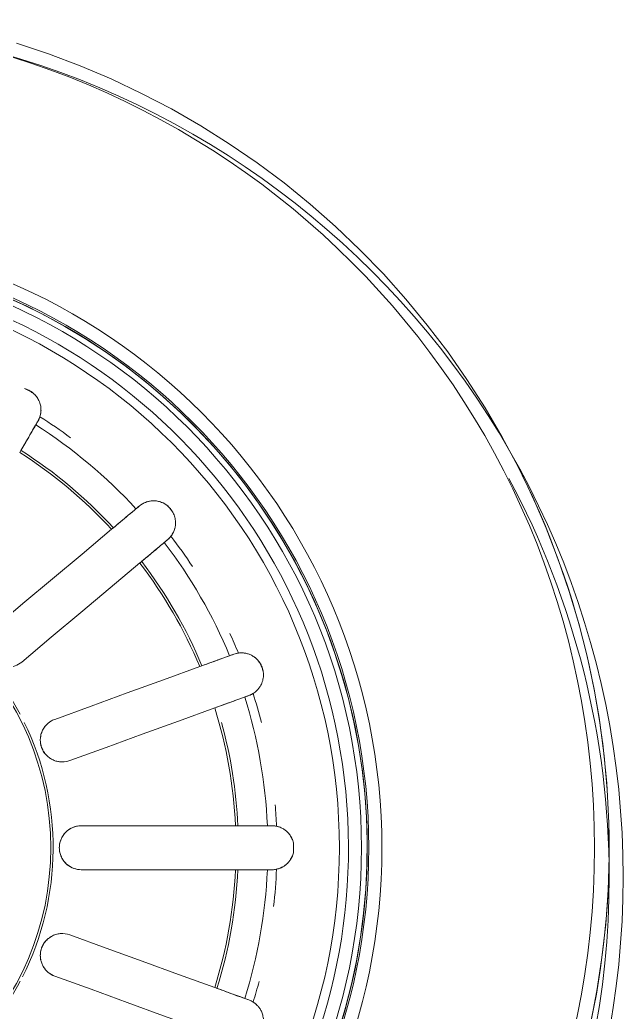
# Model space of a CAD drawing. Header units: millimetres. Extents: x -11245 to 24889, y -43080 to -3800.
# Drawn here: x -6750.3 to -6709.2, y -15458.9 to -15391.2 of the extents above; entities that cross this region are included whole.
import ezdxf

# ---------------------------------------------------------------- set-up
doc = ezdxf.new("R2010")
doc.units = ezdxf.units.MM
doc.layers.add('G-IMPT', color=8, linetype='Continuous', lineweight=9)

msp = doc.modelspace()

# ---------------------------------------------------------------- linework, layer by layer
at = {"layer": 'G-IMPT'}
for p, q in [((-6746.12, -15446.151), (-6743.49, -15446.151)), ((-6746.12, -15449.151), (-6743.49, -15449.151))]:
    msp.add_line(p, q, dxfattribs=at)
at = {"layer": 'G-IMPT', "flags": 128}
for points in [[(-6711.393, -15459.682), (-6710.957, -15457.424), (-6710.611, -15455.15), (-6710.357, -15452.864), (-6710.194, -15450.57), (-6710.123, -15448.272), (-6710.145, -15445.972), (-6710.258, -15443.675), (-6710.463, -15441.384), (-6710.759, -15439.103), (-6711.146, -15436.836), (-6711.624, -15434.587), (-6712.191, -15432.358), (-6712.847, -15430.154), (-6713.59, -15427.977), (-6714.42, -15425.832), (-6715.335, -15423.722), (-6716.334, -15421.651), (-6717.415, -15419.621), (-6718.576, -15417.635), (-6719.816, -15415.698), (-6721.132, -15413.812), (-6722.522, -15411.98), (-6723.984, -15410.205), (-6725.517, -15408.49), (-6727.116, -15406.838), (-6728.781, -15405.251), (-6730.508, -15403.731), (-6732.294, -15402.282), (-6734.136, -15400.906), (-6736.032, -15399.604), (-6737.979, -15398.38), (-6739.973, -15397.234), (-6742.011, -15396.168), (-6744.09, -15395.186), (-6746.207, -15394.287), (-6748.358, -15393.473), (-6750.54, -15392.746)], [(-6751.654, -15409.887), (-6750.157, -15410.556), (-6748.687, -15411.284), (-6747.248, -15412.07), (-6745.841, -15412.913), (-6744.47, -15413.812), (-6743.135, -15414.765), (-6741.84, -15415.77), (-6740.585, -15416.827), (-6739.374, -15417.932), (-6738.208, -15419.086), (-6737.09, -15420.285), (-6736.02, -15421.528), (-6735, -15422.812), (-6734.033, -15424.136), (-6733.12, -15425.498), (-6732.261, -15426.896), (-6731.46, -15428.326), (-6730.716, -15429.788), (-6730.031, -15431.278), (-6729.406, -15432.794), (-6728.843, -15434.334), (-6728.341, -15435.895), (-6727.903, -15437.476), (-6727.528, -15439.072), (-6727.217, -15440.682), (-6726.97, -15442.303), (-6726.789, -15443.933), (-6726.673, -15445.569), (-6726.622, -15447.208), (-6726.638, -15448.848), (-6726.718, -15450.486), (-6726.864, -15452.119), (-6727.076, -15453.745), (-6727.352, -15455.362), (-6727.692, -15456.966), (-6728.097, -15458.555), (-6728.564, -15460.127)], [(-6749.071, -15418.523), (-6749.148, -15418.657), (-6749.226, -15418.791)], [(-6742.393, -15424.524), (-6742.274, -15424.425), (-6742.156, -15424.326)], [(-6752.114, -15432.682), (-6750.1, -15430.991), (-6748.085, -15429.301), (-6746.071, -15427.61), (-6744.056, -15425.92)], [(-6740.227, -15426.624), (-6740.346, -15426.723), (-6740.464, -15426.823)], [(-6742.128, -15428.218), (-6744.142, -15429.909), (-6746.157, -15431.599), (-6748.171, -15433.289), (-6750.186, -15434.98)], [(-6736.004, -15434.547), (-6735.859, -15434.494), (-6735.714, -15434.442)], [(-6747.93, -15438.888), (-6745.458, -15437.988), (-6742.987, -15437.089), (-6740.516, -15436.189), (-6738.045, -15435.29)], [(-6734.978, -15437.366), (-6734.833, -15437.314), (-6734.688, -15437.261)], [(-6746.904, -15441.707), (-6744.432, -15440.807), (-6741.961, -15439.908), (-6739.49, -15439.008), (-6737.019, -15438.109)], [(-6735.601, -15446.151), (-6738.231, -15446.151), (-6740.86, -15446.151), (-6743.49, -15446.151), (-6746.12, -15446.151)], [(-6733.12, -15446.151), (-6733.275, -15446.151), (-6733.429, -15446.151)], [(-6735.601, -15449.151), (-6738.231, -15449.151), (-6740.86, -15449.151), (-6743.49, -15449.151), (-6746.12, -15449.151)], [(-6733.12, -15449.151), (-6733.275, -15449.151), (-6733.429, -15449.151)], [(-6746.904, -15453.595), (-6744.432, -15454.494), (-6741.961, -15455.394), (-6739.49, -15456.293), (-6737.019, -15457.192)], [(-6738.045, -15460.012), (-6740.516, -15459.112), (-6742.987, -15458.213), (-6745.458, -15457.313), (-6747.93, -15456.414)], [(-6734.978, -15457.935), (-6734.833, -15457.988), (-6734.688, -15458.041)]]:
    msp.add_lwpolyline(points, dxfattribs=at)
at = {"layer": 'G-IMPT'}
for centre, radius, start, end in [((-6767.62, -15449.651), 58.454, 360, 180), ((-6767.62, -15447.651), 56.5, 270, 90), ((-6767.62, -15447.651), 42, 270, 90), ((-6767.62, -15447.651), 41, 0, 180), ((-6767.62, -15447.651), 41.108, 270, 90), ((-6767.62, -15447.651), 41, 0, 90), ((-6767.62, -15447.651), 40.608, 270, 90), ((-6767.62, -15447.651), 40.608, 270, 90), ((-6767.62, -15447.651), 39.72, 283.77884, 90), ((-6767.62, -15447.651), 39.099, 270, 90), ((-6767.62, -15447.651), 34.845, 53.4062, 57.58742), ((-6767.62, -15447.651), 34.223, 42.51205, 57.48795), ((-6767.62, -15447.651), 32.216, 42.66873, 57.33127), ((-6767.62, -15447.651), 32.054, 42.68216, 57.31784), ((-6767.62, -15447.651), 57.5, 270, 26.25141), ((-6767.62, -15449.651), 57.5, 0, 28.244), ((-6767.62, -15447.651), 34.845, 33.4062, 37.58742), ((-6767.62, -15447.651), 34.223, 22.51205, 37.48795), ((-6767.62, -15447.651), 19.418, 270, 90), ((-6767.62, -15447.651), 32.054, 22.68216, 37.31784), ((-6767.62, -15447.651), 32.216, 22.66873, 37.33127), ((-6767.62, -15447.651), 34.845, 22.41258, 24.81891), ((-6767.62, -15447.651), 19.579, 27.74898, 44.91681), ((-6767.62, -15447.651), 34.223, 2.51205, 17.48795), ((-6767.62, -15447.651), 34.845, 14.21459, 17.58742), ((-6767.62, -15447.651), 32.054, 2.68216, 17.31784), ((-6767.62, -15447.651), 19.579, 333.24426, 25.92177), ((-6767.62, -15447.651), 32.216, 2.66873, 15.40148), ((-6767.62, -15447.651), 34.845, 2.41258, 4.81891), ((-6767.62, -15447.651), 41, 180, 0), ((-6767.62, -15447.651), 41, 270, 0), ((-6767.62, -15449.651), 58.454, 180, 360), ((-6767.62, -15449.651), 57.5, 180, 0), ((-6767.62, -15447.651), 32.054, 342.68216, 357.31784), ((-6767.62, -15447.651), 32.216, 342.66873, 357.33127), ((-6767.62, -15447.651), 34.223, 342.51205, 357.48795), ((-6767.62, -15447.651), 34.845, 353.4062, 357.58742), ((-6767.62, -15447.651), 19.579, 315.08319, 332.25102), ((-6767.62, -15447.651), 34.845, 342.41258, 344.81891)]:
    msp.add_arc(centre, radius, start, end, dxfattribs=at)
for points, knots in [([(-6749.996, -15416.32), (-6749.939, -15416.338), (-6749.819, -15416.386), (-6749.626, -15416.487), (-6749.443, -15416.604), (-6749.291, -15416.724), (-6749.178, -15416.849), (-6749.087, -15416.989), (-6749.022, -15417.118), (-6748.962, -15417.253), (-6748.916, -15417.377), (-6748.889, -15417.509), (-6748.876, -15417.626), (-6748.869, -15417.74), (-6748.869, -15417.85), (-6748.883, -15417.992), (-6748.93, -15418.228), (-6749.004, -15418.41), (-6749.071, -15418.523)], [0.4444444, 0.4444444, 0.4444444, 0.4444444, 0.4722222, 0.5, 0.5277778, 0.5555556, 0.5833333, 0.6111111, 0.6388889, 0.6597222, 0.6944444, 0.7222222, 0.75, 0.7777778, 0.8055556, 0.8333333, 0.8888889, 1, 1, 1, 1]), ([(-6748.889, -15417.534), (-6748.884, -15417.567), (-6748.876, -15417.632), (-6748.87, -15417.724), (-6748.87, -15417.815), (-6748.877, -15417.933), (-6748.898, -15418.077), (-6748.926, -15418.183), (-6748.943, -15418.234)], [0.7777778, 0.7777778, 0.7777778, 0.7777778, 0.8055556, 0.8333333, 0.8611111, 0.8888889, 0.9444444, 1, 1, 1, 1]), ([(-6750.311, -15420.671), (-6750.126, -15420.349), (-6749.686, -15419.589), (-6749.358, -15419.02), (-6749.226, -15418.791)], [0, 0, 0, 0, 0.4, 1, 1, 1, 1]), ([(-6742.393, -15424.524), (-6742.528, -15424.638), (-6742.972, -15425.011), (-6743.629, -15425.561), (-6744.056, -15425.92)], [0, 0, 0, 0, 0.4, 1, 1, 1, 1]), ([(-6742.156, -15424.326), (-6742.056, -15424.24), (-6741.889, -15424.136), (-6741.665, -15424.048), (-6741.528, -15424.01), (-6741.42, -15423.991), (-6741.306, -15423.978), (-6741.188, -15423.97), (-6741.064, -15423.974), (-6740.934, -15423.995), (-6740.792, -15424.03), (-6740.641, -15424.075), (-6740.487, -15424.141), (-6740.344, -15424.231), (-6740.2, -15424.36), (-6740.052, -15424.52), (-6739.92, -15424.694), (-6739.818, -15424.858), (-6739.755, -15425.014), (-6739.717, -15425.176), (-6739.701, -15425.32), (-6739.691, -15425.467), (-6739.69, -15425.6), (-6739.71, -15425.733), (-6739.737, -15425.847), (-6739.77, -15425.957), (-6739.807, -15426.06), (-6739.869, -15426.189), (-6739.994, -15426.394), (-6740.126, -15426.54), (-6740.227, -15426.624)], [0, 0, 0, 0, 0.111111, 0.166667, 0.194444, 0.222222, 0.25, 0.277778, 0.305556, 0.333333, 0.361111, 0.388889, 0.416667, 0.444444, 0.472222, 0.5, 0.527778, 0.555556, 0.583333, 0.611111, 0.638889, 0.659722, 0.694444, 0.722222, 0.75, 0.777778, 0.805556, 0.833333, 0.888889, 1, 1, 1, 1]), ([(-6739.718, -15425.756), (-6739.724, -15425.789), (-6739.739, -15425.853), (-6739.765, -15425.942), (-6739.796, -15426.027), (-6739.843, -15426.136), (-6739.912, -15426.264), (-6739.975, -15426.354), (-6740.008, -15426.396)], [0.7777778, 0.7777778, 0.7777778, 0.7777778, 0.8055556, 0.8333333, 0.8611111, 0.8888889, 0.9444444, 1, 1, 1, 1]), ([(-6742.128, -15428.218), (-6741.843, -15427.979), (-6741.17, -15427.415), (-6740.667, -15426.993), (-6740.464, -15426.823)], [0, 0, 0, 0, 0.4, 1, 1, 1, 1]), ([(-6750.186, -15434.98), (-6750.323, -15435.095), (-6750.618, -15435.264), (-6751.053, -15435.346), (-6751.402, -15435.316), (-6751.657, -15435.252), (-6751.897, -15435.139), (-6752.09, -15435.007), (-6752.233, -15434.872), (-6752.343, -15434.743), (-6752.438, -15434.607), (-6752.513, -15434.463), (-6752.575, -15434.306), (-6752.62, -15434.145), (-6752.645, -15433.987), (-6752.652, -15433.82), (-6752.642, -15433.655), (-6752.607, -15433.444), (-6752.477, -15433.077), (-6752.286, -15432.826), (-6752.114, -15432.682)], [0, 0, 0, 0, 0.111111, 0.222222, 0.277778, 0.333333, 0.388889, 0.444444, 0.479167, 0.513889, 0.548611, 0.583333, 0.618056, 0.652778, 0.6875, 0.722222, 0.756944, 0.791667, 0.861111, 1, 1, 1, 1]), ([(-6750.186, -15434.98), (-6750.318, -15435.09), (-6750.545, -15435.222), (-6750.879, -15435.314), (-6751.139, -15435.338), (-6751.401, -15435.317), (-6751.742, -15435.229), (-6752.131, -15435.007), (-6752.478, -15434.594), (-6752.645, -15434.128), (-6752.656, -15433.82), (-6752.643, -15433.69)], [0, 0, 0, 0, 0.1111111, 0.1666667, 0.2222222, 0.2777778, 0.3333333, 0.4444444, 0.5555556, 0.6666667, 0.75, 0.75, 0.75, 0.75]), ([(-6736.004, -15434.547), (-6736.17, -15434.608), (-6736.715, -15434.806), (-6737.52, -15435.099), (-6738.045, -15435.29)], [0, 0, 0, 0, 0.4, 1, 1, 1, 1]), ([(-6735.714, -15434.442), (-6735.591, -15434.396), (-6735.398, -15434.354), (-6735.158, -15434.348), (-6735.016, -15434.36), (-6734.907, -15434.379), (-6734.796, -15434.405), (-6734.683, -15434.439), (-6734.567, -15434.484), (-6734.453, -15434.549), (-6734.331, -15434.63), (-6734.204, -15434.724), (-6734.082, -15434.839), (-6733.978, -15434.972), (-6733.888, -15435.143), (-6733.804, -15435.344), (-6733.739, -15435.552), (-6733.699, -15435.741), (-6733.693, -15435.91), (-6733.713, -15436.075), (-6733.747, -15436.216), (-6733.788, -15436.357), (-6733.832, -15436.482), (-6733.896, -15436.6), (-6733.962, -15436.699), (-6734.03, -15436.79), (-6734.1, -15436.875), (-6734.202, -15436.975), (-6734.39, -15437.125), (-6734.564, -15437.217), (-6734.688, -15437.261)], [0, 0, 0, 0, 0.111111, 0.166667, 0.194444, 0.222222, 0.25, 0.277778, 0.305556, 0.333333, 0.361111, 0.388889, 0.416667, 0.444444, 0.472222, 0.5, 0.527778, 0.555556, 0.583333, 0.611111, 0.638889, 0.659722, 0.694444, 0.722222, 0.75, 0.777778, 0.805556, 0.833333, 0.888889, 1, 1, 1, 1]), ([(-6733.913, -15436.62), (-6733.93, -15436.648), (-6733.965, -15436.703), (-6734.02, -15436.778), (-6734.078, -15436.847), (-6734.16, -15436.934), (-6734.268, -15437.03), (-6734.358, -15437.093), (-6734.404, -15437.122)], [0.7777778, 0.7777778, 0.7777778, 0.7777778, 0.8055556, 0.8333333, 0.8611111, 0.8888889, 0.9444444, 1, 1, 1, 1]), ([(-6737.019, -15438.109), (-6736.67, -15437.982), (-6735.844, -15437.682), (-6735.228, -15437.457), (-6734.978, -15437.366)], [0, 0, 0, 0, 0.4, 1, 1, 1, 1]), ([(-6747.41, -15441.797), (-6747.497, -15441.798), (-6747.669, -15441.783), (-6747.922, -15441.718), (-6748.161, -15441.608), (-6748.451, -15441.409), (-6748.741, -15441.067), (-6748.926, -15440.56), (-6748.923, -15440.066), (-6748.807, -15439.709), (-6748.68, -15439.481), (-6748.563, -15439.324), (-6748.428, -15439.184), (-6748.224, -15439.022), (-6748.051, -15438.932), (-6747.93, -15438.888)], [0.1111111, 0.1111111, 0.1111111, 0.1111111, 0.1666667, 0.2222222, 0.2777778, 0.3333333, 0.4444444, 0.5555556, 0.6666667, 0.75, 0.7916667, 0.8333333, 0.875, 0.9166667, 1, 1, 1, 1]), ([(-6746.904, -15441.707), (-6747.072, -15441.768), (-6747.406, -15441.826), (-6747.844, -15441.755), (-6748.161, -15441.607), (-6748.379, -15441.459), (-6748.566, -15441.271), (-6748.702, -15441.081), (-6748.79, -15440.905), (-6748.85, -15440.747), (-6748.892, -15440.586), (-6748.914, -15440.425), (-6748.918, -15440.257), (-6748.905, -15440.09), (-6748.875, -15439.932), (-6748.825, -15439.774), (-6748.758, -15439.621), (-6748.654, -15439.436), (-6748.406, -15439.135), (-6748.14, -15438.965), (-6747.93, -15438.888)], [0, 0, 0, 0, 0.111111, 0.222222, 0.277778, 0.333333, 0.388889, 0.444444, 0.479167, 0.513889, 0.548611, 0.583333, 0.618056, 0.652778, 0.6875, 0.722222, 0.756944, 0.791667, 0.861111, 1, 1, 1, 1]), ([(-6746.12, -15446.151), (-6746.344, -15446.151), (-6746.652, -15446.221), (-6746.988, -15446.418), (-6747.15, -15446.557), (-6747.264, -15446.677), (-6747.365, -15446.809), (-6747.448, -15446.947), (-6747.517, -15447.099), (-6747.571, -15447.259), (-6747.605, -15447.417), (-6747.621, -15447.583), (-6747.619, -15447.752), (-6747.596, -15447.947), (-6747.533, -15448.172), (-6747.421, -15448.414), (-6747.267, -15448.627), (-6747.02, -15448.874), (-6746.633, -15449.091), (-6746.299, -15449.151), (-6746.12, -15449.151)], [-1, -1, -1, -1, -0.861111, -0.791667, -0.756944, -0.722222, -0.6875, -0.652778, -0.618056, -0.583333, -0.548611, -0.513889, -0.479167, -0.444444, -0.388889, -0.333333, -0.277778, -0.222222, -0.111111, 0, 0, 0, 0]), ([(-6746.12, -15449.151), (-6746.344, -15449.151), (-6746.652, -15449.081), (-6746.988, -15448.883), (-6747.15, -15448.745), (-6747.264, -15448.624), (-6747.365, -15448.492), (-6747.448, -15448.354), (-6747.517, -15448.203), (-6747.571, -15448.043), (-6747.605, -15447.884), (-6747.621, -15447.719), (-6747.619, -15447.549), (-6747.596, -15447.354), (-6747.533, -15447.129), (-6747.421, -15446.888), (-6747.267, -15446.675), (-6747.02, -15446.427), (-6746.633, -15446.211), (-6746.299, -15446.151), (-6746.12, -15446.151)], [-1, -1, -1, -1, -0.861111, -0.791667, -0.756944, -0.722222, -0.6875, -0.652778, -0.618056, -0.583333, -0.548611, -0.513889, -0.479167, -0.444444, -0.388889, -0.333333, -0.277778, -0.222222, -0.111111, 0, 0, 0, 0]), ([(-6733.429, -15446.151), (-6733.606, -15446.151), (-6734.186, -15446.151), (-6735.043, -15446.151), (-6735.601, -15446.151)], [0, 0, 0, 0, 0.4, 1, 1, 1, 1]), ([(-6733.12, -15446.151), (-6732.989, -15446.149), (-6732.794, -15446.176), (-6732.566, -15446.253), (-6732.436, -15446.312), (-6732.341, -15446.368), (-6732.246, -15446.431), (-6732.15, -15446.501), (-6732.057, -15446.583), (-6731.972, -15446.683), (-6731.886, -15446.801), (-6731.798, -15446.933), (-6731.723, -15447.082), (-6731.671, -15447.243), (-6731.644, -15447.434), (-6731.634, -15447.652), (-6731.644, -15447.87), (-6731.672, -15448.061), (-6731.724, -15448.221), (-6731.799, -15448.37), (-6731.878, -15448.491), (-6731.966, -15448.61), (-6732.05, -15448.712), (-6732.151, -15448.801), (-6732.246, -15448.871), (-6732.341, -15448.934), (-6732.436, -15448.989), (-6732.566, -15449.048), (-6732.794, -15449.125), (-6732.989, -15449.152), (-6733.12, -15449.151)], [0, 0, 0, 0, 0.111111, 0.166667, 0.194444, 0.222222, 0.25, 0.277778, 0.305556, 0.333333, 0.361111, 0.388889, 0.416667, 0.444444, 0.472222, 0.5, 0.527778, 0.555556, 0.583333, 0.611111, 0.638889, 0.659722, 0.694444, 0.722222, 0.75, 0.777778, 0.805556, 0.833333, 0.888889, 1, 1, 1, 1]), ([(-6732.173, -15448.814), (-6732.198, -15448.835), (-6732.25, -15448.874), (-6732.328, -15448.926), (-6732.406, -15448.971), (-6732.512, -15449.024), (-6732.647, -15449.078), (-6732.754, -15449.106), (-6732.806, -15449.118)], [0.7777778, 0.7777778, 0.7777778, 0.7777778, 0.8055556, 0.8333333, 0.8611111, 0.8888889, 0.9444444, 1, 1, 1, 1]), ([(-6733.429, -15449.151), (-6733.695, -15449.151), (-6734.351, -15449.151), (-6735.229, -15449.151), (-6735.601, -15449.151)], [-1, -1, -1, -1, -0.4, 0, 0, 0, 0]), ([(-6747.93, -15456.414), (-6748.091, -15456.355), (-6748.319, -15456.224), (-6748.566, -15455.98), (-6748.717, -15455.767), (-6748.83, -15455.53), (-6748.923, -15455.191), (-6748.926, -15454.742), (-6748.741, -15454.235), (-6748.422, -15453.859), (-6748.104, -15453.66), (-6747.86, -15453.567), (-6747.669, -15453.521), (-6747.54, -15453.508), (-6747.475, -15453.505)], [0, 0, 0, 0, 0.1111111, 0.1666667, 0.2222222, 0.2777778, 0.3333333, 0.4444444, 0.5555556, 0.6666667, 0.75, 0.7916667, 0.8333333, 0.875, 0.875, 0.875, 0.875]), ([(-6747.93, -15456.414), (-6748.098, -15456.352), (-6748.392, -15456.182), (-6748.681, -15455.846), (-6748.829, -15455.529), (-6748.9, -15455.276), (-6748.923, -15455.011), (-6748.905, -15454.778), (-6748.86, -15454.587), (-6748.804, -15454.427), (-6748.732, -15454.277), (-6748.646, -15454.14), (-6748.541, -15454.008), (-6748.424, -15453.889), (-6748.299, -15453.788), (-6748.159, -15453.698), (-6748.01, -15453.624), (-6747.81, -15453.549), (-6747.428, -15453.478), (-6747.114, -15453.518), (-6746.904, -15453.595)], [0, 0, 0, 0, 0.111111, 0.222222, 0.277778, 0.333333, 0.388889, 0.444444, 0.479167, 0.513889, 0.548611, 0.583333, 0.618056, 0.652778, 0.6875, 0.722222, 0.756944, 0.791667, 0.861111, 1, 1, 1, 1]), ([(-6737.019, -15457.192), (-6736.494, -15457.383), (-6735.689, -15457.676), (-6735.144, -15457.875), (-6734.978, -15457.935)], [-1, -1, -1, -1, -0.4, 0, 0, 0, 0]), ([(-6734.688, -15458.041), (-6734.564, -15458.084), (-6734.39, -15458.177), (-6734.202, -15458.327), (-6734.1, -15458.427), (-6734.03, -15458.511), (-6733.962, -15458.603), (-6733.896, -15458.701), (-6733.837, -15458.81), (-6733.791, -15458.934), (-6733.75, -15459.074), (-6733.713, -15459.228), (-6733.693, -15459.394), (-6733.699, -15459.563), (-6733.74, -15459.752), (-6733.805, -15459.96), (-6733.889, -15460.161), (-6733.98, -15460.331), (-6734.084, -15460.464), (-6734.205, -15460.578), (-6734.321, -15460.664), (-6734.444, -15460.746), (-6734.558, -15460.814), (-6734.683, -15460.863), (-6734.797, -15460.896), (-6734.908, -15460.923), (-6735.016, -15460.942), (-6735.158, -15460.953), (-6735.398, -15460.947), (-6735.591, -15460.906), (-6735.714, -15460.86)], [0, 0, 0, 0, 0.111111, 0.166667, 0.194444, 0.222222, 0.25, 0.277778, 0.305556, 0.333333, 0.361111, 0.388889, 0.416667, 0.444444, 0.472222, 0.5, 0.527778, 0.555556, 0.583333, 0.611111, 0.638889, 0.659722, 0.694444, 0.722222, 0.75, 0.777778, 0.805556, 0.833333, 0.888889, 1, 1, 1, 1])]:
    msp.add_open_spline(points, degree=3, knots=knots, dxfattribs=at)
for points in [[(-6749.933, -15416.338), (-6749.883, -15416.353), (-6749.779, -15416.391), (-6749.619, -15416.47), (-6749.47, -15416.569), (-6749.386, -15416.64), (-6749.347, -15416.675)], [(-6749.071, -15418.523), (-6749.212, -15418.767), (-6749.558, -15419.367), (-6749.998, -15420.128), (-6750.231, -15420.531)], [(-6748.943, -15418.234), (-6748.957, -15418.279), (-6748.992, -15418.373), (-6749.042, -15418.472), (-6749.071, -15418.523)], [(-6743.932, -15425.816), (-6743.575, -15425.517), (-6742.902, -15424.952), (-6742.372, -15424.507), (-6742.156, -15424.326)], [(-6742.156, -15424.326), (-6742.111, -15424.288), (-6742.021, -15424.222), (-6741.935, -15424.171), (-6741.894, -15424.149)], [(-6741.894, -15424.149), (-6741.846, -15424.124), (-6741.747, -15424.078), (-6741.637, -15424.041), (-6741.58, -15424.026)], [(-6740.786, -15424.03), (-6740.746, -15424.042), (-6740.665, -15424.068), (-6740.541, -15424.121), (-6740.414, -15424.189), (-6740.29, -15424.272), (-6740.163, -15424.378), (-6740.04, -15424.507), (-6739.934, -15424.651), (-6739.879, -15424.746), (-6739.855, -15424.793)], [(-6740.227, -15426.624), (-6740.443, -15426.805), (-6740.974, -15427.25), (-6741.647, -15427.815), (-6742.004, -15428.114)], [(-6740.008, -15426.396), (-6740.037, -15426.434), (-6740.102, -15426.51), (-6740.183, -15426.586), (-6740.227, -15426.624)], [(-6737.893, -15435.235), (-6737.455, -15435.075), (-6736.629, -15434.775), (-6735.979, -15434.538), (-6735.714, -15434.442)], [(-6735.714, -15434.442), (-6735.659, -15434.422), (-6735.552, -15434.39), (-6735.454, -15434.372), (-6735.407, -15434.365)], [(-6735.407, -15434.365), (-6735.354, -15434.358), (-6735.244, -15434.349), (-6735.128, -15434.352), (-6735.07, -15434.357)], [(-6734.326, -15434.633), (-6734.292, -15434.657), (-6734.225, -15434.709), (-6734.126, -15434.802), (-6734.031, -15434.909), (-6733.942, -15435.029), (-6733.859, -15435.172), (-6733.788, -15435.336), (-6733.737, -15435.507), (-6733.718, -15435.616), (-6733.712, -15435.668)], [(-6734.688, -15437.261), (-6734.953, -15437.357), (-6735.603, -15437.594), (-6736.429, -15437.894), (-6736.867, -15438.054)], [(-6734.404, -15437.122), (-6734.444, -15437.147), (-6734.531, -15437.196), (-6734.633, -15437.241), (-6734.688, -15437.261)], [(-6735.439, -15446.151), (-6734.973, -15446.151), (-6734.094, -15446.151), (-6733.402, -15446.151), (-6733.12, -15446.151)], [(-6732.806, -15446.184), (-6732.852, -15446.174), (-6732.951, -15446.158), (-6733.062, -15446.151), (-6733.12, -15446.151)], [(-6732.806, -15446.184), (-6732.754, -15446.195), (-6732.647, -15446.224), (-6732.539, -15446.266), (-6732.486, -15446.291)], [(-6731.881, -15446.805), (-6731.858, -15446.839), (-6731.813, -15446.912), (-6731.751, -15447.032), (-6731.698, -15447.166), (-6731.671, -15447.261), (-6731.659, -15447.312)], [(-6731.658, -15447.988), (-6731.67, -15448.039), (-6731.698, -15448.134), (-6731.751, -15448.268), (-6731.812, -15448.389), (-6731.857, -15448.461), (-6731.88, -15448.495)], [(-6733.12, -15449.151), (-6733.402, -15449.151), (-6734.095, -15449.151), (-6734.973, -15449.151), (-6735.439, -15449.151)], [(-6732.806, -15449.118), (-6732.852, -15449.127), (-6732.951, -15449.144), (-6733.062, -15449.151), (-6733.12, -15449.151)], [(-6736.867, -15457.248), (-6736.429, -15457.407), (-6735.603, -15457.708), (-6734.953, -15457.944), (-6734.688, -15458.041)], [(-6734.688, -15458.041), (-6734.633, -15458.061), (-6734.531, -15458.105), (-6734.444, -15458.155), (-6734.404, -15458.179)], [(-6734.404, -15458.179), (-6734.359, -15458.208), (-6734.268, -15458.271), (-6734.182, -15458.348), (-6734.14, -15458.39)]]:
    msp.add_open_spline(points, degree=3, dxfattribs=at)

doc.saveas('drawing.dxf')
